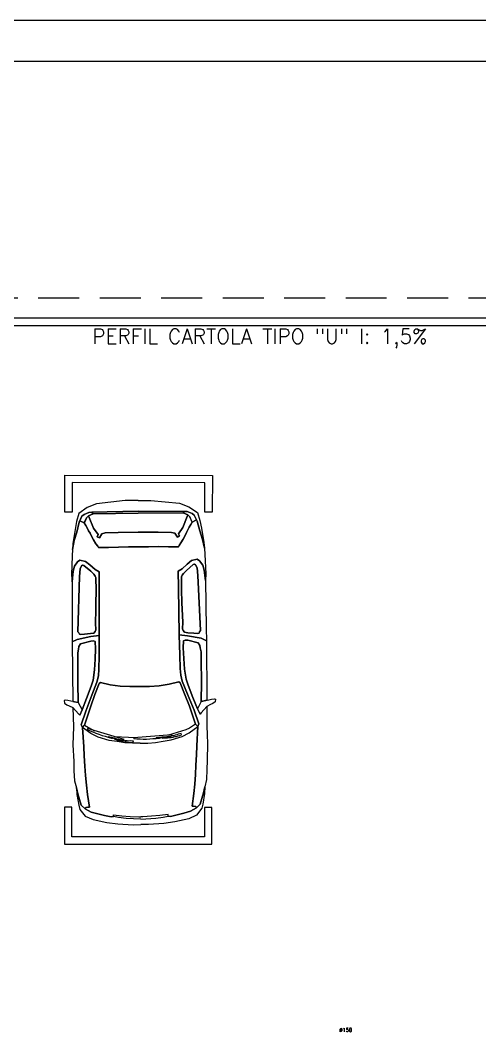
# Model space of a CAD drawing. Header units: millimetres. Extents: x 1111 to 1959, y -391 to -319.
# Drawn here: x 1528.78 to 1537.19, y -365.03 to -346.49 of the extents above; entities that cross this region are included whole.
import ezdxf
from ezdxf.enums import TextEntityAlignment as Align

# ---------------------------------------------------------------- set-up
doc = ezdxf.new("R2010")
doc.units = ezdxf.units.MM
doc.linetypes.add('DASHED', pattern=[0.75, 0.5, -0.25])
for name, color, linetype in [('08', 8, 'Continuous'), ('AF', 5, 'Continuous'), ('CERCAD-1', 1, 'Continuous'), ('CERCAD-2', 7, 'Continuous'), ('CONEXAO_ESGOTO', 6, 'Continuous'), ('Texto-Tubos', 7, 'Continuous')]:
    doc.layers.add(name, color=color, linetype=linetype)
doc.styles.add('ROMANS', font='romans')
doc.styles.add('TCTUBOS-TXT', font='txt.shx')

# ---------------------------------------------------------------- blocks, each defined once
blk = doc.blocks.new('CARRO TIPO PALIO')
at = {"color": 8, "linetype": 'Continuous'}
for p, q in [((15.71243742752131, -14660.09791414567), (16.67379254754746, -14660.69072215269)), ((14.56083700563022, -14676.73310099368), (15.59470669495022, -14676.27841597579))]:
    blk.add_line(p, q, dxfattribs=at)
for points in [[(-12.09818143115171, -14666.53012876803), (-11.97818708433942, -14664.7967772149), (-11.30980229366241, -14660.93371343448), (-10.72466922311537, -14659.72122867592), (-9.872098890738696, -14658.62749706882), (-8.752280259854842, -14658.37924068133), (-7.690974936029532, -14658.25223276969), (-5.748126071292289, -14658.06095211521), (-4.946583072820658, -14658.06632069063), (-6.160983332075375, -14658.23284999832), (-7.332409120554984, -14658.5025936212), (-8.701630852605147, -14658.73358463506), (-9.5273453741745, -14659.07738040128), (-9.77080007623158, -14659.33618497628), (-10.09175999634931, -14659.99058143844), (-10.14432490429522, -14660.38789986295), (-10.6579594969296, -14666.62983069517)], [(-5.838163591791727, -14666.96348964644), (-5.744067305447514, -14665.60424274506), (-5.650834287780981, -14664.25746599874), (-5.507720649884959, -14662.91414232715), (-5.414487632218652, -14661.56736558084), (-5.582163653581574, -14661.45551857882), (-5.914062621578295, -14661.18194395455), (-6.417090685663652, -14660.8464029485), (-6.896904976997348, -14660.53752878994), (-7.282137639952907, -14660.31038171117), (-7.617489682678978, -14660.08668770714), (-7.979508572886287, -14659.88620747586), (-8.314860615608723, -14659.66251347182), (-8.625272348216184, -14659.44054600515), (-8.877261663138142, -14658.80671054904), (-8.701630852605147, -14658.73358463506), (-7.332409120555212, -14658.5025936212), (-6.160983332075375, -14658.23284999832), (-4.946583072820658, -14658.06632069063), (-4.093432916749633, -14658.05020203066), (-1.494461052494216, -14658.15494098618), (-0.5751226528966527, -14658.26870348888), (-2.007079553747416, -14658.31993271983), (-2.694280225818374, -14658.47283869193), (-3.2972584936997, -14658.85711360455), (-3.544166270485902, -14659.16579879979), (-3.446320530707907, -14659.92436732748), (-2.988951225109759, -14660.55746551757), (-2.413786518381812, -14661.29895763495), (-2.152486618990451, -14661.86836290589), (0.0938678288991923, -14661.99881095855), (3.287954061234358, -14662.19486743105), (6.482040293569753, -14662.39092390354), (9.228927481165329, -14662.53096239337), (11.02808288431561, -14662.60539246335), (11.95605397073473, -14662.59445341548), (12.79289650350893, -14662.45190666756), (14.58706125789263, -14661.87443559977), (16.81557050844844, -14661.17667380648), (18.70431689120642, -14660.6809298185), (19.04312200865797, -14660.8547432023), (18.72484637624939, -14661.10836816522), (16.22372025177196, -14661.76219773739), (14.5095560398322, -14662.27002748691), (12.97170053607306, -14662.76500268787), (12.83491322394116, -14662.93095217187), (13.04269046504396, -14664.27350705644), (13.15070646567688, -14665.60915579155), (13.13402091572857, -14666.93617183984), (13.04165116674744, -14668.2704784311)], [(-7.833273996055822, -14666.8253745772), (-7.62111878702376, -14664.12106954698), (-7.446927476567224, -14662.32882029328), (-7.292874790792212, -14661.91346770811), (-6.744956755240081, -14661.60056065112), (-6.873880167571088, -14661.29091770554), (-7.156856265677106, -14661.39662734512), (-7.988330223033472, -14660.73763109456), (-9.420098160558608, -14660.06213825739), (-9.628248067153663, -14659.93940556161), (-9.34604601722367, -14659.71642699048), (-8.98652245140306, -14659.59095665287), (-8.625272348216184, -14659.44054600515), (-8.314860615608723, -14659.66251347182), (-7.979508572886287, -14659.88620747586), (-7.617489682678978, -14660.08668770714), (-7.282137639952907, -14660.31038171117), (-6.896904976997348, -14660.53752878994), (-6.417090685663652, -14660.8464029485), (-5.914062621578295, -14661.18194395455), (-5.582163653581574, -14661.45551857882), (-5.414487632218652, -14661.56736558084), (-5.507720649884959, -14662.91414232715), (-5.650834287780981, -14664.25746599874), (-5.744067305447514, -14665.60424274506), (-5.838163591791727, -14666.96348964644)], [(-10.6579594969296, -14666.62983069517), (-10.14432490429522, -14660.38789986295), (-9.955161647543036, -14660.55135402256), (-10.40422235459755, -14666.64739610053)], [(-10.40422235459755, -14666.64739610053), (-9.955161647543036, -14660.55135402256), (-9.637654802151017, -14659.94683818064), (-9.628248067153663, -14659.93940556161), (-9.420098160558608, -14660.06213825739), (-7.988330223033472, -14660.73763109456), (-7.156856265677106, -14661.39662734512), (-6.873880167571088, -14661.29091770554), (-6.744956755240081, -14661.60056065112), (-7.292874790792212, -14661.91346770811), (-7.446927476567224, -14662.32882029328), (-7.62111878702376, -14664.12106954698), (-7.833273996055822, -14666.8253745772)], [(13.04165116674744, -14668.2704784311), (13.13402091572857, -14666.93617183984), (13.15070646567688, -14665.60915579155), (13.04269046504396, -14664.27350705644), (12.83491322394116, -14662.93095217187), (12.97170053607306, -14662.76500268787), (14.5095560398322, -14662.27002748691), (16.22372025177196, -14661.76219773739), (18.72484637624939, -14661.10836816522), (19.18989061832667, -14661.99259599384), (19.39067579856146, -14662.50530570941), (19.93129548551837, -14664.88132566428)], [(20.72296977431574, -14668.80223138524), (20.76997767326407, -14667.76550253204), (20.76594477484377, -14666.73777020515), (20.68881748343824, -14665.67991795606), (20.59020295664368, -14664.57045854936), (20.24314307902182, -14663.0679025799), (19.81167183388425, -14662.06069973806), (19.04312200865797, -14660.8547432023), (21.65149534675515, -14661.18567148624), (22.87011746775943, -14661.32015243732), (24.26159522221519, -14661.49165946006), (25.50170457860827, -14661.67774756874), (26.84157517546805, -14661.87074182687), (28.07823145712837, -14662.10671055578), (29.78357401892117, -14662.45030442496), (29.79738631783471, -14662.25078194402), (29.84304507632169, -14661.95322475998), (30.0245333965986, -14661.86554928107), (30.41648324568723, -14662.71965718748), (30.60373100174706, -14663.63477372533), (30.76603844768852, -14664.54816372582), (30.92834589362997, -14665.46155372631), (30.85429375029867, -14665.80726499322), (30.63142508148553, -14665.76360008163), (30.67856486580922, -14666.8977324889), (30.69890538752634, -14668.05189290374), (30.66763875164407, -14669.22754055397), (30.64951010931963, -14669.48941381019)], [(30.97311833071558, -14669.51181616538), (31.01295915818878, -14667.49725768206), (30.95904563953173, -14666.46607228044), (30.85429375029867, -14665.80726499322), (30.92834589362997, -14665.46155372631), (30.76603844768852, -14664.54816372582), (30.60373100174706, -14663.63477372533), (30.41648324568723, -14662.71965718748), (30.0245333965986, -14661.86554928107), (29.56025794154152, -14661.33221233144), (28.06997669696193, -14660.77796797012), (27.28397253476692, -14660.54813660365), (28.18009716161623, -14660.63523225888), (29.60936977475785, -14660.98477452717), (30.14769737314623, -14661.17240020988), (31.04708611139177, -14661.93633731299), (31.42177058684115, -14663.03984832058), (31.69132524639895, -14664.93799617718), (31.81219579560275, -14666.44995362047), (31.79359474496255, -14668.528632047), (31.72194344434956, -14669.56365491685)], [(-12.09818143115171, -14666.53012876803), (-12.21817577796037, -14668.26348032116), (-12.08847064489487, -14672.18179329723), (-11.67599131076326, -14673.46333955036), (-10.98226241588872, -14674.66411647403), (-9.90733375647892, -14675.06430814958), (-8.873653030480908, -14675.33634519981), (-6.975694137206572, -14675.79351260837), (-6.18105728819387, -14675.89864242425), (-7.360926800165997, -14675.5663655296), (-8.484009542446074, -14675.13778046922), (-9.808341303029238, -14674.72032342003), (-10.57880662894399, -14674.2660292625), (-10.78427750899322, -14673.97614701494), (-11.01200441144783, -14673.28376673077), (-11.00932012373528, -14672.88299523154), (-10.6579594969296, -14666.62983069517)], [(-10.6579594969296, -14666.62983069517), (-11.00932012373528, -14672.88299523154), (-10.79943841861473, -14672.74716566975), (-10.40422235459755, -14666.64739610053)], [(-10.40422235459755, -14666.64739610053), (-10.79943841861473, -14672.74716566975), (-10.56825844143418, -14673.38966533368), (-10.55996560150947, -14673.3983232373), (-10.33688950092414, -14673.30544292949), (-8.825700844646464, -14672.83368150129), (-7.911353093815251, -14672.29554286623), (-7.645642369348706, -14672.43923632782), (-7.47528206027664, -14672.1503118306), (-7.974857049636285, -14671.76489020431), (-8.070207465027352, -14671.3322722455), (-7.995777395044797, -14669.53311684235), (-7.833273996055822, -14666.8253745772)], [(-7.833273996055822, -14666.8253745772), (-7.995777395044797, -14669.53311684235), (-8.070207465027352, -14671.3322722455), (-7.974857049636285, -14671.76489020431), (-7.47528206027664, -14672.1503118306), (-7.645642369348706, -14672.43923632782), (-7.911353093815251, -14672.29554286623), (-8.825700844646464, -14672.83368150129), (-10.33688950092414, -14673.30544292949), (-10.55996560150947, -14673.3983232373), (-10.31118040378919, -14673.65806034586), (-9.972375286337181, -14673.83187372966), (-9.635296706248482, -14674.03062742358), (-9.297260375813266, -14673.85354992837), (-8.934283735263762, -14673.67819897054), (-8.548093321958504, -14673.52951486018), (-8.185116681408543, -14673.35416390234), (-7.772259420625688, -14673.18226601923), (-7.254461307280509, -14672.94245335523), (-6.70999634645409, -14672.67942691847), (-6.343566631175007, -14672.4541953404), (-6.162078310898094, -14672.36651986148), (-6.068845293235426, -14671.01974311517), (-6.025492895802244, -14669.66951329412), (-5.932259878139575, -14668.32273654781), (-5.838163591791727, -14666.96348964644)], [(-5.838163591791727, -14666.96348964644), (-5.932259878139575, -14668.32273654781), (-6.025492895802244, -14669.66951329412), (-6.068845293235426, -14671.01974311517), (-6.162078310898094, -14672.36651986148), (-6.343566631175007, -14672.4541953404), (-6.70999634645409, -14672.67942691847), (-7.254461307280509, -14672.94245335523), (-7.772259420625688, -14673.18226601923), (-8.185116681408543, -14673.35416390234), (-8.548093321958504, -14673.52951486018), (-8.934283735263762, -14673.67819897054), (-9.297260375813266, -14673.85354992837), (-9.635296706248482, -14674.03062742358), (-9.97222052053803, -14674.62369431999), (-9.808341303029238, -14674.72032342003), (-8.484009542446074, -14675.13778046922), (-7.360926800165997, -14675.5663655296), (-6.18105728819387, -14675.89864242425), (-5.338266356306803, -14676.03216562499), (-2.749653716236025, -14676.28654644121), (-1.823409167179534, -14676.30054770345), (-3.2346476196617, -14676.05249321299), (-3.894223693908998, -14675.80635422322), (-4.43849969140615, -14675.34265859186), (-4.640517496725806, -14675.00289572406), (-4.439079515097091, -14674.26504564473), (-3.898836416020458, -14673.70100894921), (-3.226985616900492, -14673.04584370004), (-2.88971807348571, -14672.51787532584), (-0.6468167003217787, -14672.69820399873), (2.543816457284265, -14672.94414109146), (5.734449614890308, -14673.19007818419), (8.474430653027184, -14673.42987791448), (10.2666799067224, -14673.60406922493), (11.18429176895733, -14673.74277203775), (11.99350970390401, -14673.99927025171), (13.69098836589205, -14674.81845655047), (15.8020930756868, -14675.81663584514), (17.6045125902408, -14676.567907363), (17.96403615606118, -14676.4424370254), (17.68374434566408, -14676.14737516574), (15.29656968721815, -14675.1551442702), (13.668732343486, -14674.41595851387), (12.2137506332092, -14673.71379882922), (12.10113484417161, -14673.53058397158), (12.49192504587813, -14672.22946598375), (12.78295400711431, -14670.92144184646), (12.94928141776222, -14669.60478502236), (13.04165116674744, -14668.2704784311)], [(13.04165116674744, -14668.2704784311), (12.94928141776222, -14669.60478502236), (12.78295400711431, -14670.92144184646), (12.49192504587813, -14672.22946598375), (12.10113484417161, -14673.53058397158), (12.2137506332092, -14673.71379882922), (13.668732343486, -14674.41595851387), (15.29656968721815, -14675.1551442702), (17.68374434566408, -14676.14737516574), (18.26619312850221, -14675.33566190641), (18.53571093904134, -14674.85550975257)], [(20.72296977431574, -14668.80223138524), (20.62667507203901, -14669.83554827175), (20.4810661097597, -14670.85292137445), (20.25890967976238, -14671.89005517518), (20.00835986492075, -14672.97534305878), (19.45756857833044, -14674.41574368313), (18.89142741878913, -14675.3538850304), (17.96403615606118, -14676.4424370254), (20.59312794252696, -14676.47408158794), (21.81865621298607, -14676.50880129855), (23.22049319162989, -14676.53066646059), (24.47441484693309, -14676.51723208833), (25.82809774270641, -14676.51070386552), (27.08547247273918, -14676.44738887303), (28.82189270708477, -14676.3420571601), (28.80808040817488, -14676.54157964104), (28.81230226992102, -14676.84258989981), (28.97997829128394, -14676.95443690183), (29.48587960640407, -14676.16248434052), (29.79743805268345, -14675.28189854995), (30.08405618884808, -14674.39958622201), (30.37067432500908, -14673.51727389408), (30.3449652278739, -14673.16465647772), (30.1182057706335, -14673.17719508189), (30.32117163142721, -14672.06037668312), (30.50035359064646, -14670.92002856719), (30.63138146699862, -14669.75128706643), (30.64951010931963, -14669.48941381019)], [(19.53405884334484, -14672.21882373626), (19.53405884334484, -14672.21882373626), (19.53468293602554, -14672.21581678074), (19.90503490257083, -14669.39382089552)], [(30.97311833071558, -14669.51181616538), (30.73498664255976, -14671.51264761089), (30.53949706004369, -14672.52656763886), (30.3449652278739, -14673.16465647772), (30.37067432500908, -14673.51727389408), (30.08405618884808, -14674.39958622201), (29.79743805268345, -14675.28189854995), (29.48587960640407, -14676.16248434052), (28.97997829128394, -14676.95443690183), (28.44664134166214, -14677.41871235688), (26.89420475196903, -14677.76231915977), (26.08402906667993, -14677.88165213494), (26.98360676825473, -14677.91886716993), (28.44741012867917, -14677.76960323588), (29.00645617543592, -14677.65794519719), (30.00253100607733, -14677.02522493375), (30.52569769484035, -14675.98386927128), (31.05423295902506, -14674.14097061033), (31.38228799192689, -14672.66009083959), (31.65029214373703, -14670.59867778671), (31.72194344434956, -14669.56365491685)]]:
    blk.add_lwpolyline(points, dxfattribs=at)
for points in [[(-2.694280225818374, -14658.47283869193), (-2.007079553747416, -14658.31993271983), (-0.5751226528966527, -14658.26870348888), (5.887870742125415, -14658.66599604597), (7.560598057327979, -14658.75673373925), (7.188030979610403, -14659.43261743679), (6.686162562907383, -14661.25230232498), (6.482040293569753, -14662.39092390354), (3.287954061234358, -14662.19486743105), (0.0938678288991923, -14661.99881095855), (-2.152486618990451, -14661.86836290589), (-2.413786518381812, -14661.29895763495), (-2.988951225109759, -14660.55746551757), (-3.446320530707907, -14659.92436732748), (-3.544166270485902, -14659.16579879979), (-3.2972584936997, -14658.85711360455)], [(7.757247287226164, -14659.89803960552), (8.120223927775667, -14659.72268864768), (8.47456788150771, -14659.67203924043), (9.005220543420592, -14659.60853528461), (10.17741511891722, -14659.68968254072), (13.04727731973116, -14659.86329402749), (15.7124374275163, -14660.09791414568), (15.58370297851138, -14659.06154913197), (15.53478010862409, -14658.68226486813), (15.48585723873702, -14658.30298060428), (15.54609708315456, -14658.15679181831), (15.89180835006505, -14658.23084396164), (16.09555269274369, -14658.54566651932), (16.22102303034921, -14658.90519008514), (16.4376219215992, -14659.39632135101), (17.2320698072865, -14660.22817323501), (17.42123306403846, -14660.39162739463), (16.67379254754974, -14660.69072215271), (15.11099673367243, -14661.1839708163), (13.37189221161793, -14661.69007402846), (12.55308383950341, -14661.93410855421), (11.16755448415642, -14662.03867148012), (9.715836885283123, -14662.01335324335), (8.290786133887423, -14661.96482123383), (7.319840576690012, -14661.87254596651), (7.260558482615124, -14661.64290356336), (7.311396853194309, -14661.27052544897)], [(-9.77080007623158, -14659.33618497628), (-9.5273453741745, -14659.07738040128), (-8.877261663138142, -14658.80671054904), (-8.625272348216184, -14659.44054600515), (-9.34604601722367, -14659.71642699048), (-9.637654802151017, -14659.94683818064), (-9.955161647543036, -14660.55135402256), (-10.14432490429522, -14660.38789986295), (-10.09175999634931, -14659.99058143844)], [(-2.857154561740571, -14659.73961489581), (-2.894949420426428, -14659.56157965026), (-2.809769265890736, -14659.41711740165), (-2.396912005104013, -14659.24521951854), (-1.342512830737177, -14659.21797284737), (6.133631805239929, -14659.45986410796), (6.299581289236584, -14659.5966514201), (6.444043537847847, -14659.68183157463), (6.483564933896332, -14659.83492651007), (6.420640801770105, -14660.38188679527), (6.288844138400918, -14661.19973741704), (6.184672072859029, -14661.61854307693), (5.946396982894157, -14661.8025267216), (5.716754579747202, -14661.86180881567), (4.820629952901299, -14661.77471316044), (3.044688322503134, -14661.72694993794), (2.171777468409345, -14661.66652113019), (0.3975623753774471, -14661.59381759757), (-1.346532795443636, -14661.44801967196), (-1.540875664287796, -14661.3593864427), (-1.778193003910473, -14661.16753889824), (-2.147886830589413, -14660.71592902842)], [(-1.342512830737177, -14659.21797284737), (-2.396912005104013, -14659.24521951854), (-2.809769265890736, -14659.41711740165), (-2.894949420426428, -14659.56157965026), (-2.857154561740571, -14659.73961489581), (-2.147886830589413, -14660.71592902842), (-1.778193003910473, -14661.16753889824), (-1.540875664287796, -14661.3593864427), (-1.346532795443636, -14661.44801967196), (0.3975623753774471, -14661.59381759757), (2.171777468409345, -14661.66652113019), (3.044688322503134, -14661.72694993794), (4.820629952901299, -14661.77471316044), (5.716754579747202, -14661.86180881567), (5.946396982894157, -14661.8025267216), (6.184672072859029, -14661.61854307693), (6.288844138400918, -14661.19973741704), (6.420640801770105, -14660.38188679527), (6.483564933896332, -14659.83492651007), (6.444043537847847, -14659.68183157463), (6.299581289236584, -14659.5966514201), (6.133631805239929, -14659.45986410796)], [(21.65149534675515, -14661.18567148624), (19.04312200865797, -14660.8547432023), (18.70431689120642, -14660.6809298185), (16.81557050844844, -14661.17667380648), (14.58706125789263, -14661.87443559977), (12.79289650350893, -14662.45190666756), (11.95605397073473, -14662.59445341548), (11.02808288431561, -14662.60539246335), (9.228927481165329, -14662.53096239337), (6.482040293569753, -14662.39092390354), (6.686162562907383, -14661.25230232498), (7.188030979610403, -14659.43261743679), (7.560598057327979, -14658.75673373925), (15.61824291265748, -14659.33960974125), (15.7124374275163, -14660.09791414568), (13.04727731973116, -14659.86329402749), (10.17741511891722, -14659.68968254072), (9.005220543420592, -14659.60853528461), (8.47456788150771, -14659.67203924043), (8.120223927775667, -14659.72268864768), (7.757247287226164, -14659.89803960552), (7.311396853194309, -14661.27052544897), (7.260558482615124, -14661.64290356336), (7.319840576690012, -14661.87254596651), (8.290786133887423, -14661.96482123383), (9.715836885283123, -14662.01335324335), (11.16755448415642, -14662.03867148012), (12.55308383950341, -14661.93410855421), (13.37189221161793, -14661.69007402846), (15.11099673367243, -14661.1839708163), (16.67379254754974, -14660.69072215271), (17.42123306403846, -14660.39162739463), (17.2320698072865, -14660.22817323501), (16.4376219215992, -14659.39632135101), (19.05290140915144, -14659.62748839447), (20.27842967961055, -14659.66220810509), (21.47729110258842, -14659.72014158845), (23.74167971114184, -14659.95207741894), (24.98696867962349, -14660.06334459726), (26.32856581384976, -14660.23139854528), (27.28397253476692, -14660.54813660365), (28.06997669696193, -14660.77796797012), (29.56025794154152, -14661.33221233144), (30.0245333965986, -14661.86554928107), (29.84304507632169, -14661.95322475998), (29.79738631783471, -14662.25078194402), (29.78357401892117, -14662.45030442496), (28.07823145712837, -14662.10671055578), (26.84157517546805, -14661.87074182687), (25.50170457860827, -14661.67774756874), (24.26159522221519, -14661.49165946006), (22.87011746775943, -14661.32015243732)], [(20.05220675231317, -14664.21513243448), (20.067948586895, -14664.44508285227), (20.10766771666795, -14664.66795588952), (20.12340955125001, -14664.89790630731), (20.13915138583161, -14665.12785672511), (20.15489322041685, -14665.3578071429), (20.14665775981098, -14665.59483494125), (20.13215085766433, -14665.79667226003), (20.15141898025354, -14666.14082242351), (20.17582526886804, -14666.5767459639), (20.23085723979625, -14666.58656849799), (20.23042824636991, -14666.14356757704), (20.2119412582515, -14665.99262642536), (20.16398666787609, -14666.00678118646), (20.17222212847832, -14665.76975338812), (20.24415401404531, -14665.74852124646), (20.25238947464777, -14665.51149344812), (20.26062493525387, -14665.27446564977), (20.26886039585975, -14665.03743785143), (20.24604118072534, -14664.78351013844), (20.25427664133122, -14664.5464823401), (20.23145742619681, -14664.29255462711), (20.19173829642728, -14664.06968158987), (20.16891908129264, -14663.81575387689), (20.12919995151947, -14663.59288083965), (20.08948082174993, -14663.3700078024), (20.01870701623989, -14663.13023485052), (19.81675389907991, -14663.15251858877), (19.86935293804026, -14663.33071766606), (19.90907206781344, -14663.5535907033), (19.97276849277068, -14663.76938635999), (20.01248762254386, -14663.99225939724)], [(19.90366836821863, -14669.62863974014), (19.95162295859427, -14669.61448497904), (20.00665492952271, -14669.62430751312), (20.09231258276145, -14669.2080290409), (20.12293826507539, -14668.78192803458), (20.17754124257385, -14668.34874964771), (20.20816692488779, -14667.9226486414), (20.23171522664938, -14667.4725703399), (20.23128623322282, -14667.02956941894), (20.23085723979625, -14666.58656849799), (20.17582526886804, -14666.5767459639), (20.15141898025354, -14666.14082242351), (20.13215085766433, -14665.79667226003), (20.14665775981098, -14665.59483494125), (20.15489322041685, -14665.3578071429), (20.13915138583161, -14665.12785672511), (20.12340955125001, -14664.89790630731), (20.10766771666795, -14664.66795588952), (20.067948586895, -14664.44508285227), (19.93397337383271, -14664.42116991449)], [(18.18523483571243, -14675.78113441379), (18.23511545594556, -14675.78458748852), (18.28326953881606, -14675.81298087336), (18.50869008021323, -14675.45268852052), (18.68595653874377, -14675.06400278284), (18.88816330738928, -14674.67704358251), (19.0654297659164, -14674.28835784483), (19.2444227618098, -14673.87473179702), (19.39847544758459, -14673.45937921186), (19.5525281333596, -14673.04402662669), (19.50437405048956, -14673.01563324185), (19.6334864261496, -14672.59855411932), (19.73541724903521, -14672.26928112784), (19.81938557149806, -14672.08516683104), (19.90974533812618, -14671.86588365208), (19.97516479463593, -14671.64487393576), (20.04058425114931, -14671.42386421944), (20.10600370765906, -14671.20285450311), (20.14648285405406, -14670.98011824942), (20.02925184444643, -14670.91099461601)], [(20.2119023105638, -14670.7591085331), (20.14648285405406, -14670.98011824942), (20.10600370765906, -14671.20285450311), (20.04058425114931, -14671.42386421944), (19.97516479463593, -14671.64487393576), (19.90974533812618, -14671.86588365208), (19.81938557149806, -14672.08516683104), (19.73541724903521, -14672.26928112784), (19.6334864261496, -14672.59855411932), (19.50437405048956, -14673.01563324185), (19.5525281333596, -14673.04402662669), (19.70658081913484, -14672.62867404152), (19.74188035343764, -14672.48075871819), (19.69199973320428, -14672.47730564346), (19.78235949983241, -14672.2580224645), (19.8571804301805, -14672.26320207659), (19.94754019681227, -14672.04391889763), (20.03789996344062, -14671.82463571867), (20.12825973006852, -14671.60535253971), (20.19540572394112, -14671.35940251327), (20.28576549056925, -14671.14011933431), (20.35291148444549, -14670.89416930786), (20.39339063084049, -14670.67143305418), (20.46053662471672, -14670.42548302774), (20.5010157711115, -14670.20274677405), (20.5414949175065, -14669.98001052036), (20.55876029114597, -14669.73060741919), (20.36171019871449, -14669.681080784), (20.34887858602496, -14669.86643698098), (20.30839943962996, -14670.08917323467), (20.29286060335357, -14670.31363602572), (20.2523814569588, -14670.53637227941)], [(-10.78427750899322, -14673.97614701494), (-10.57880662894399, -14674.2660292625), (-9.97222052053803, -14674.62369431999), (-9.635296706248482, -14674.03062742358), (-10.31118040378919, -14673.65806034586), (-10.56825844143418, -14673.38966533368), (-10.79943841861473, -14672.74716566975), (-11.00932012373528, -14672.88299523154), (-11.01200441144783, -14673.28376673077)], [(-3.894223693908998, -14675.80635422322), (-3.2346476196617, -14676.05249321299), (-1.823409167179534, -14676.30054770345), (4.632678078383833, -14676.797601501), (6.30195231885682, -14676.93821981452), (6.026071333531719, -14676.2174461455), (5.779730446725807, -14674.34596513639), (5.734449614890308, -14673.19007818419), (2.543816457284265, -14672.94414109146), (-0.6468167003217787, -14672.69820399873), (-2.88971807348571, -14672.51787532584), (-3.226985616900492, -14673.04584370004), (-3.898836416020458, -14673.70100894921), (-4.439079515097091, -14674.26504564473), (-4.640517496725806, -14675.00289572406), (-4.43849969140615, -14675.34265859186)], [(-2.452676355890616, -14675.25459225257), (-3.493263231343917, -14675.08231644281), (-3.878495894303114, -14674.85516936405), (-3.942957600470435, -14674.70034789126), (-3.880991218686403, -14674.52921879516), (-3.04395972258635, -14673.65994997912), (-2.615563625523463, -14673.26358930496), (-2.354074762806476, -14673.10627250779), (-2.149372669777676, -14673.04526387635), (-0.4018244242274705, -14673.14118118172), (1.365484519349365, -14673.31364595481), (2.238395373443154, -14673.37407476256), (4.003977779653268, -14673.57147984577), (4.903555481228522, -14673.60869488075), (5.122838660191291, -14673.69905464738), (5.333489152328866, -14673.9141159646), (5.378958947490218, -14674.34328084868), (5.396804144824271, -14675.17149069463), (5.383760632927305, -14675.72190405457), (5.323520788509766, -14675.86809284054), (5.168699315714321, -14675.93255454671), (4.985484458074779, -14676.04517033574)], [(-3.880991218686403, -14674.52921879516), (-3.942957600470435, -14674.70034789126), (-3.878495894303114, -14674.85516936405), (-3.493263231343917, -14675.08231644281), (-2.452676355890616, -14675.25459225257), (4.985484458074779, -14676.04517033574), (5.168699315714321, -14675.93255454671), (5.323520788509766, -14675.86809284054), (5.383760632927305, -14675.72190405457), (5.396804144824271, -14675.17149069463), (5.378958947490218, -14674.34328084868), (5.333489152328866, -14673.9141159646), (5.122838660191291, -14673.69905464738), (4.903555481228522, -14673.60869488075), (4.003977779653268, -14673.57147984577), (2.238395373443154, -14673.37407476256), (1.365484519349365, -14673.31364595481), (-0.4018244242274705, -14673.14118118172), (-2.149372669777676, -14673.04526387635), (-2.354074762806476, -14673.10627250779), (-2.615563625523463, -14673.26358930496), (-3.04395972258635, -14673.65994997912)], [(20.59312794252696, -14676.47408158794), (17.96403615606118, -14676.4424370254), (17.6045125902408, -14676.567907363), (15.8020930756868, -14675.81663584514), (13.69098836589205, -14674.81845655047), (11.99350970390401, -14673.99927025171), (11.18429176895733, -14673.74277203775), (10.2666799067224, -14673.60406922493), (8.474430653030822, -14673.42987791448), (5.734449614890308, -14673.19007818419), (5.779730446725807, -14674.34596513639), (6.026071333531719, -14676.2174461455), (6.30195231885682, -14676.93821981452), (14.36305181434409, -14677.47119258322), (14.56083700562544, -14676.7331009937), (11.8887707483816, -14676.59824211596), (9.022361622297012, -14676.37475000897), (7.850167046796741, -14676.29360275285), (7.333326683797622, -14676.15758422774), (6.989341954253403, -14676.05859177429), (6.653989911531196, -14675.83489777026), (6.40151166228361, -14674.41406888061), (6.40246941262967, -14674.03823769149), (6.492829179257796, -14673.81895451253), (7.467227811184558, -14673.86134915962), (8.885372413121557, -14674.00964240961), (10.32673078781408, -14674.18460250708), (11.68463554533355, -14674.47908454304), (12.462007020707, -14674.8336174601), (14.11478467455413, -14675.57452975379), (15.59470669494931, -14676.27841597581), (16.29380416524532, -14676.67764990101), (16.08392246012477, -14676.81347946279), (15.18242925785739, -14677.52792680604), (17.80461489486834, -14677.65933260904), (19.02323701586874, -14677.79381356012), (20.21864536412113, -14677.90162766371), (22.49339319685487, -14677.9839216335), (23.74213524006973, -14678.04530819159), (25.09409159847655, -14678.06372027891), (26.08402906667993, -14677.88165213494), (26.89420475196903, -14677.76231915977), (28.44664134166214, -14677.41871235688), (28.97997829128394, -14676.95443690183), (28.81230226992102, -14676.84258989981), (28.80808040817488, -14676.54157964104), (28.82189270708477, -14676.3420571601), (27.08547247273918, -14676.44738887303), (25.82809774270641, -14676.51070386552), (24.47441484693309, -14676.51723208833), (23.22049319162989, -14676.53066646059), (21.81865621298607, -14676.50880129855)], [(6.653989911531196, -14675.83489777026), (6.989341954253403, -14676.05859177429), (7.333326683797622, -14676.15758422774), (7.850167046796741, -14676.29360275285), (9.022361622297012, -14676.37475000897), (11.8887707483816, -14676.59824211596), (14.56083700562544, -14676.7331009937), (14.29052649275786, -14677.74184140958), (14.18980750194532, -14678.11076644924), (14.08908851113278, -14678.4796914889), (14.1286099071815, -14678.63278642433), (14.48122732354727, -14678.60707732719), (14.72640856297084, -14678.32333244207), (14.90022194676839, -14677.98452732462), (15.18242925785739, -14677.52792680604), (16.08392246012477, -14676.81347946279), (16.29380416524532, -14676.67764990101), (15.59470669494931, -14676.27841597581), (14.11478467455413, -14675.57452975379), (12.462007020707, -14674.8336174601), (11.68463554533355, -14674.47908454304), (10.32673078781408, -14674.18460250708), (8.885372413121557, -14674.00964240961), (7.467227811184558, -14673.86134915962), (6.492829179257796, -14673.81895451253), (6.40246941262967, -14674.03823769149), (6.40151166228361, -14674.41406888061)]]:
    blk.add_lwpolyline(points, close=True, dxfattribs=at)

msp = doc.modelspace()

# ---------------------------------------------------------------- linework, layer by layer
at = {"layer": '08', "linetype": 'DASHED', "ltscale": 1.5}
msp.add_lwpolyline([(1554.985619406735, -376.1705215984871), (1554.985619406735, -378.566771598487), (1521.235619406735, -378.566771598487), (1521.235619406738, -351.566771598487), (1554.985619406738, -351.566771598487), (1554.985619406738, -353.9630215984867)], dxfattribs=at)
at = {"layer": '08', "color": 8}
for points in [[(1529.595985670909, -354.8129491708306), (1532.295983168138, -354.8166261080747), (1532.295063931558, -355.4916254830184), (1532.16006405703, -355.4914416352072), (1532.160799446841, -354.9514421338453), (1529.730801700162, -354.948132890107), (1529.730066312433, -355.4881323895789), (1529.595066436147, -355.4879485410856), (1529.595985670909, -354.8129491708306)], [(1529.595985670909, -354.8129491708306), (1532.295983168138, -354.8166261080747), (1532.295063931558, -355.4916254830184), (1532.16006405703, -355.4914416352072), (1532.160799446841, -354.9514421338453), (1529.730801700162, -354.948132890107), (1529.730066312433, -355.4881323895789), (1529.595066436147, -355.4879485410856), (1529.595985670909, -354.8129491708306)], [(1529.586793324361, -361.5629429088595), (1532.28679082068, -361.5666198484481), (1532.287710055765, -360.891620475621), (1532.152710181238, -360.8914366278099), (1532.151974791751, -361.4314361266), (1529.721977045396, -361.4281268802895), (1529.72271243371, -360.888127381045), (1529.587712559446, -360.8879435360327), (1529.586793324361, -361.5629429088595)], [(1529.586793324361, -361.5629429088595), (1532.28679082068, -361.5666198484481), (1532.287710055765, -360.891620475621), (1532.152710181238, -360.8914366278099), (1532.151974791751, -361.4314361266), (1529.721977045396, -361.4281268802895), (1529.72271243371, -360.888127381045), (1529.587712559446, -360.8879435360327), (1529.586793324361, -361.5629429088595)]]:
    msp.add_lwpolyline(points, dxfattribs=at)
at = {"layer": 'AF'}
for p, q in [((1521.606869406738, -351.9380215984867), (1551.129632395595, -351.9380215984867)), ((1521.741869406738, -352.0730215984868), (1550.994632395595, -352.0730215984868))]:
    msp.add_line(p, q, dxfattribs=at)
at = {"layer": 'CERCAD-1'}
msp.add_lwpolyline([(1582.239677956741, -390.1412439622479), (1519.239646259866, -390.1412439622479), (1519.239646259866, -347.2412223781853), (1582.239677956741, -347.2412223781853)], close=True, dxfattribs=at)
at = {"layer": 'CERCAD-2'}
msp.add_line((1518.489645882522, -346.4912220008426), (1582.989678334085, -346.4912220008426), dxfattribs=at)
at = {"layer": 'CONEXAO_ESGOTO'}
msp.add_lwpolyline([(1530.369995470681, -364.8901575934117, 0, 0, 0), (1529.964995470682, -364.8901575934117, 0.2187000000000001, 0, 0), (1529.478995470681, -364.8901575934117, 0, 0, 0)], format="xyseb", dxfattribs=at)

# ---------------------------------------------------------------- block references
at = {"layer": '08', "xscale": 0.1350000013308594, "yscale": 0.1350000013308594, "zscale": 0.1350000013308594, "rotation": 274.4776921097268}
msp.add_blockref('CARRO TIPO PALIO', (3505.000723883299, -202.3269754999668, -5.422719263971231), dxfattribs=at)
msp.add_blockref('CARRO TIPO PALIO', (3505.000723883299, -202.3269754999668, -5.422719263971231), dxfattribs=at)

# ---------------------------------------------------------------- texts
at = {"layer": '08', "color": 2, "insert": (1530.097089281681, -352.1384076087461), "char_height": 0.2700000000000001, "width": 7.16221624921587, "attachment_point": 1, "line_spacing_factor": 0.8009999999999999, "style": 'ROMANS'}
msp.add_mtext('PERFIL CARTOLA TIPO "U" I: 1,5%', dxfattribs=at)
at = {"layer": 'Texto-Tubos', "style": 'TCTUBOS-TXT'}
msp.add_text('%%C150', height=0.0675, dxfattribs=at).set_placement((1534.736666097605, -364.9963926362558), align=Align.CENTER)

doc.saveas('drawing.dxf')
